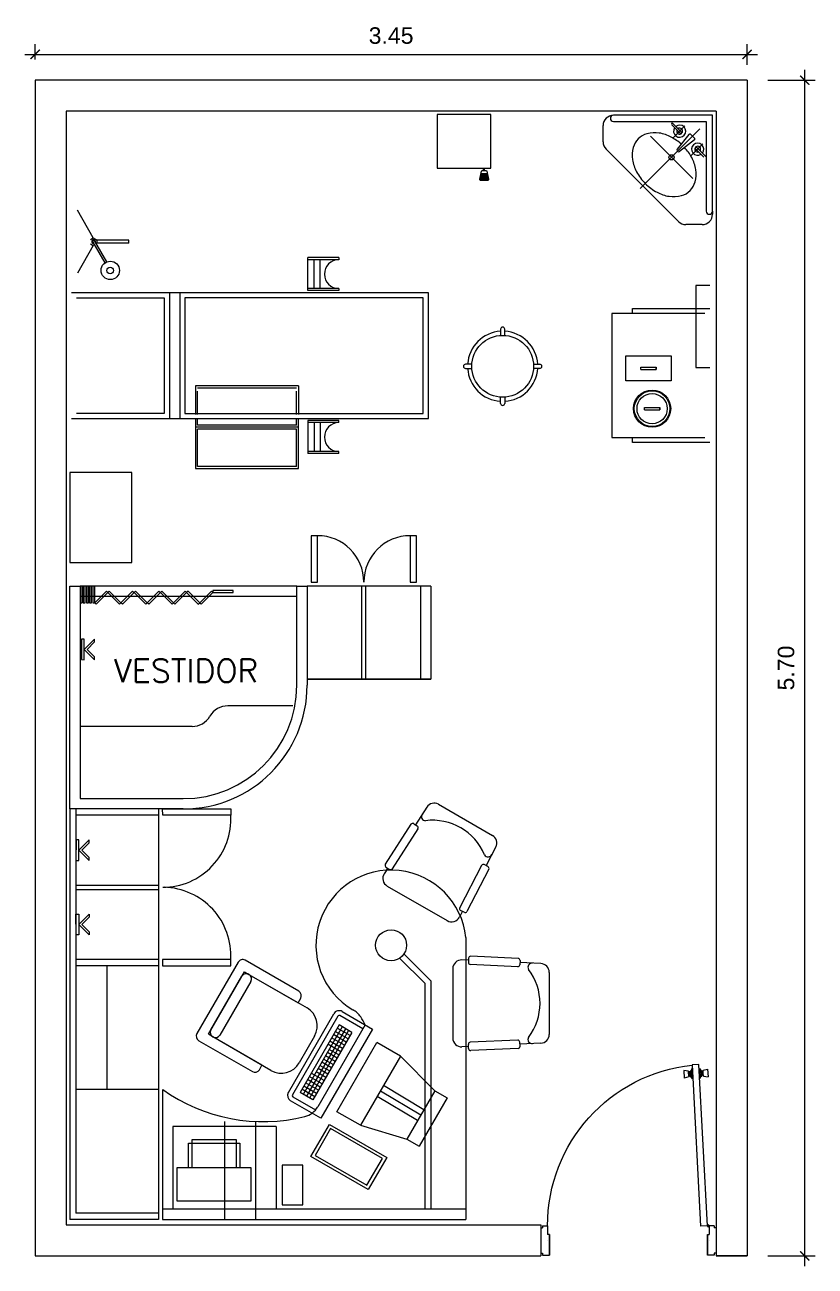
# Model space of a CAD drawing. Header units: metres. Extents: x 249 to 294.6, y -135.5 to -107.4.
# Drawn here: x 283.19 to 287.02, y -123.99 to -117.97 of the extents above; entities that cross this region are included whole.
import ezdxf
from ezdxf.enums import TextEntityAlignment as Align

# ---------------------------------------------------------------- set-up
doc = ezdxf.new("R2010")
doc.units = ezdxf.units.M
doc.header["$MEASUREMENT"] = 0
for name, color, linetype, lineweight in [('HATCH', 8, 'Continuous', 9), ('MUROS', 2, 'Continuous', 20), ('PUERTAS', 97, 'Continuous', 13), ('TEXT', 7, 'Continuous', 18)]:
    doc.layers.add(name, color=color, linetype=linetype, lineweight=lineweight)
doc.styles.add('TEXTOS', font='romans.shx')
doc.styles.add('UNO', font='arial.ttf')
doc.dimstyles.new('EN 50', dxfattribs={"dimtxt": 0.08, "dimasz": 0.045, "dimexe": 0.05, "dimexo": 0.1, "dimgap": 0.05, "dimtad": 1, "dimlfac": -1, "dimzin": 1, "dimdsep": 46, "dimtxsty": 'UNO', "dimblk": 'ARCHTICK', "dimcen": 0.5, "dimdle": 0.05, "dimclrd": 1, "dimclre": 1, "dimclrt": 7, "dimazin": 0, "dimtm": 1e-09, "dimtfac": 1, "dimtix": 1, "dimtmove": 0, "dimatfit": 0, "dimldrblk": 'ARCHTICK', "dimfxl": 1, "dimtolj": 2, "dimlwd": 13, "dimlwe": 13, "dimarcsym": 0})

# ---------------------------------------------------------------- blocks, each defined once
blk = doc.blocks.new('gkgk')
for p, q in [((-0.035, 0.0018), (0.0085, 0.8301)), ((0.0085, 0.8301), (0.0434, 0.8283)), ((-0.0366, 0.8059), (-0.0387, 0.7662)), ((-0.0146, 0.7697), (-0.0387, 0.7662)), ((-0.013, 0.7999), (-0.0366, 0.8059)), ((-0.0143, 0.7761), (-0.0146, 0.7697)), ((-0.0143, 0.7761), (-0.0134, 0.7935)), ((-0.0103, 0.7759), (-0.0143, 0.7761)), ((-0.0134, 0.7935), (-0.013, 0.7999)), ((-0.0094, 0.7933), (-0.0134, 0.7935)), ((-0.0103, 0.7759), (-0.0104, 0.7735)), ((-0.0065, 0.7733), (-0.0104, 0.7735)), ((-0.0103, 0.7759), (-0.0094, 0.7933)), ((-0.0094, 0.7933), (-0.0093, 0.7957)), ((-0.0053, 0.7955), (-0.0093, 0.7957)), ((-0.0065, 0.7733), (-0.0066, 0.7701)), ((-0.0027, 0.7699), (-0.0066, 0.7701)), ((-0.0065, 0.7733), (-0.0053, 0.7955)), ((-0.0053, 0.7955), (-0.0051, 0.7987)), ((-0.0012, 0.7985), (-0.0051, 0.7987)), ((-0.0027, 0.7699), (-0.0012, 0.7985)), ((0.0031, 0.7576), (-0.0027, 0.7699)), ((0.0058, 0.8101), (-0.0012, 0.7985)), ((0.0434, 0.8283), (0, 0)), ((0.0031, 0.7576), (0.0058, 0.8101)), ((0.0074, 0.81), (0.0058, 0.8101)), ((0.041, 0.7819), (0.041, 0.7819)), ((0.041, 0.7819), (0.041, 0.7819)), ((0.0412, 0.7556), (0.0439, 0.8081)), ((0.0412, 0.7556), (0.0482, 0.7672)), ((0.0424, 0.8081), (0.0439, 0.8081)), ((0.0439, 0.8081), (0.0497, 0.7958)), ((0.0482, 0.7672), (0.0497, 0.7958)), ((0.0482, 0.7672), (0.0521, 0.767)), ((0.0497, 0.7958), (0.0536, 0.7956)), ((0.0523, 0.7702), (0.0521, 0.767)), ((0.0523, 0.7702), (0.0535, 0.7924)), ((0.0523, 0.7702), (0.0563, 0.77)), ((0.0535, 0.7924), (0.0536, 0.7956)), ((0.0535, 0.7924), (0.0574, 0.7922)), ((0.0564, 0.7724), (0.0563, 0.77)), ((0.0564, 0.7724), (0.0573, 0.7898)), ((0.0564, 0.7724), (0.0604, 0.7721)), ((0.0573, 0.7898), (0.0574, 0.7922)), ((0.0573, 0.7898), (0.0613, 0.7896)), ((0.0604, 0.7721), (0.06, 0.7658)), ((0.06, 0.7658), (0.0836, 0.7598)), ((0.0604, 0.7721), (0.0613, 0.7896)), ((0.0613, 0.7896), (0.0616, 0.796)), ((0.0616, 0.796), (0.0857, 0.7995)), ((0.0857, 0.7995), (0.0836, 0.7598)), ((0.0047, 0.7575), (0.0031, 0.7576)), ((0.0396, 0.7557), (0.0412, 0.7556)), ((-0.07, 0.0018), (-0.045, 0.0018)), ((-0.07, 0.0018), (-0.07, -0.0082)), ((-0.045, 0.0018), (-0.045, -0.0432)), ((-0.035, 0.0018), (0, 0)), ((0.785, 0.0018), (0.785, -0.0432)), ((0.81, 0.0018), (0.785, 0.0018)), ((0.81, 0.0018), (0.81, -0.0082)), ((-0.08, -0.0082), (-0.08, -0.1382)), ((-0.08, -0.0082), (-0.07, -0.0082)), ((-0.035, -0.0432), (-0.045, -0.0432)), ((-0.035, -0.0432), (-0.035, -0.1482)), ((-0.035, -0.1482), (-0.035, -0.0432)), ((0.775, -0.0432), (0.775, -0.1482)), ((0.775, -0.1482), (0.775, -0.0432)), ((0.775, -0.0432), (0.785, -0.0432)), ((0.82, -0.0082), (0.81, -0.0082)), ((0.82, -0.0082), (0.82, -0.1382)), ((-0.045, -0.0732), (-0.045, -0.0732)), ((-0.045, -0.0732), (-0.045, -0.0732)), ((0.785, -0.0732), (0.785, -0.0732)), ((0.785, -0.0732), (0.785, -0.0732)), ((-0.08, -0.1382), (-0.07, -0.1382)), ((-0.07, -0.1382), (-0.07, -0.1482)), ((-0.07, -0.1482), (-0.035, -0.1482)), ((0.81, -0.1482), (0.775, -0.1482)), ((0.82, -0.1382), (0.81, -0.1382)), ((0.81, -0.1382), (0.81, -0.1482))]:
    blk.add_line(p, q)
at = {"ltscale": 0.25}
blk.add_circle((-0.04, 0.0018), 0.005, dxfattribs=at)
blk.add_arc((-0.045, 0.0018), 0.83, 360, 83.89303)
blk = doc.blocks.new('_ArchTick')
at = {"color": 0, "linetype": 'ByBlock', "const_width": 0.15}
blk.add_lwpolyline([(-0.5, -0.5), (0.5, 0.5)], dxfattribs=at)
blk = doc.blocks.new('*D23')
at = {"color": 1, "lineweight": 13, "transparency": 16777216}
for p, q in [((283.2398, -118.1417), (283.2398, -118.0666)), ((286.6898, -118.1667), (286.6898, -118.0666)), ((283.1898, -118.1166), (286.7398, -118.1166))]:
    blk.add_line(p, q, dxfattribs=at)
at = {"layer": 'Defpoints', "color": 0, "transparency": 16777216}
for p in [(286.6898, -118.1166), (283.2398, -118.2417), (286.6898, -118.2667)]:
    blk.add_point(p, dxfattribs=at)
at = {"color": 1, "lineweight": 13, "transparency": 16777216, "xscale": 0.045, "yscale": 0.045, "zscale": 0.045, "rotation": 180}
blk.add_blockref('_ArchTick', (283.2398, -118.1166), dxfattribs=at)
at = {"color": 1, "lineweight": 13, "transparency": 16777216, "xscale": 0.045, "yscale": 0.045, "zscale": 0.045}
blk.add_blockref('_ArchTick', (286.6898, -118.1166), dxfattribs=at)
at = {"color": 7, "transparency": 16777216, "insert": (284.9648, -118.0258), "char_height": 0.08, "attachment_point": 5, "style": 'UNO'}
blk.add_mtext('\\A2;3.45', dxfattribs=at)
blk = doc.blocks.new('*D24')
at = {"color": 1, "lineweight": 13, "transparency": 16777216}
for p, q in [((286.9699, -123.9917), (286.9699, -118.1917)), ((286.7898, -118.2417), (287.0199, -118.2417)), ((286.7898, -123.9417), (287.0199, -123.9417))]:
    blk.add_line(p, q, dxfattribs=at)
at = {"layer": 'Defpoints', "color": 0, "transparency": 16777216}
for p in [(286.6898, -118.2417), (286.9699, -118.2417), (286.6898, -123.9417)]:
    blk.add_point(p, dxfattribs=at)
at = {"color": 1, "lineweight": 13, "transparency": 16777216, "xscale": 0.045, "yscale": 0.045, "zscale": 0.045}
for p, rotation in [((286.9699, -118.2417), 90), ((286.9699, -123.9417), 270)]:
    blk.add_blockref('_ArchTick', p, dxfattribs=dict(at, rotation=rotation))
at = {"color": 7, "transparency": 16777216, "insert": (286.8791, -121.0917), "char_height": 0.08, "attachment_point": 5, "rotation": 90, "style": 'UNO'}
blk.add_mtext('\\A2;5.70', dxfattribs=at)

msp = doc.modelspace()

# ---------------------------------------------------------------- linework, layer by layer
for p, q in [((285.1577, -121.145), (284.5577, -121.145)), ((286.5398, -123.9417), (286.6898, -123.9417))]:
    msp.add_line(p, q)
at = {"layer": 'HATCH'}
for p, q in [((286.5223, -118.4117), (286.0423, -118.4117)), ((286.0423, -118.4417), (286.4923, -118.4417)), ((286.4923, -118.4417), (286.4923, -118.8767)), ((286.5223, -118.8767), (286.5223, -118.4117)), ((285.9923, -118.541), (285.9923, -118.4617)), ((286.4615, -118.478), (286.1726, -118.767)), ((286.3247, -118.4499), (286.3264, -118.4482)), ((286.3247, -118.4585), (286.3684, -118.5021)), ((286.3264, -118.4482), (286.3751, -118.4968)), ((286.3891, -118.4636), (286.3306, -118.5221)), ((286.324, -118.6155), (286.2216, -118.5132)), ((286.4082, -118.505), (286.3514, -118.5763)), ((286.4346, -118.5314), (286.3632, -118.5881)), ((286.435, -118.5224), (286.4172, -118.5046)), ((286.476, -118.5504), (286.4174, -118.6089)), ((286.3577, -118.927), (286.0069, -118.5763)), ((286.324, -118.6155), (286.4263, -118.7179)), ((286.355, -118.5877), (286.3518, -118.5845)), ((286.4811, -118.6148), (286.4374, -118.5711)), ((286.4913, -118.6131), (286.4427, -118.5644)), ((285.1879, -118.6688), (285.4163, -118.6688)), ((285.4132, -118.6788), (285.4132, -118.6688)), ((285.4182, -118.6788), (285.4182, -118.6688)), ((285.3952, -118.7243), (285.4363, -118.7243)), ((285.3957, -118.7193), (285.4358, -118.7193)), ((285.3967, -118.7143), (285.4348, -118.7143)), ((285.3976, -118.7093), (285.4339, -118.7093)), ((285.3986, -118.7043), (285.4329, -118.7043)), ((285.3995, -118.6993), (285.432, -118.6993)), ((285.4005, -118.6943), (285.431, -118.6943)), ((283.5216, -119.0055), (283.4448, -118.8725)), ((286.5223, -118.8767), (286.5223, -118.8917)), ((286.4723, -118.9417), (286.393, -118.9417)), ((283.5216, -119.0437), (283.4448, -119.1767)), ((283.5077, -119.0135), (283.5216, -119.0055)), ((283.5077, -119.0357), (283.5216, -119.0437)), ((283.5189, -119.0271), (283.5771, -119.128)), ((283.5216, -119.0055), (283.5408, -119.0166)), ((283.5267, -119.0407), (283.5216, -119.0437)), ((283.5278, -119.022), (283.586, -119.1229)), ((283.5408, -119.0326), (283.5356, -119.0355)), ((283.5408, -119.0326), (283.5408, -119.0166)), ((283.6944, -119.0166), (283.5408, -119.0166)), ((283.6944, -119.0326), (283.5408, -119.0326)), ((283.6944, -119.0326), (283.6944, -119.0166)), ((284.7115, -119.1019), (284.5615, -119.1019)), ((284.5615, -119.2619), (284.5615, -119.1019)), ((284.7115, -119.1019), (284.7115, -119.1119)), ((284.7115, -119.1119), (284.5615, -119.1119)), ((284.5915, -119.2519), (284.5915, -119.1119)), ((284.6215, -119.2519), (284.6215, -119.1119)), ((285.1453, -119.2719), (283.4153, -119.2719)), ((283.8903, -119.2719), (283.8903, -119.8807)), ((283.9403, -119.2719), (283.9403, -119.8807)), ((284.7115, -119.2519), (284.5615, -119.2519)), ((284.7115, -119.2619), (284.5615, -119.2619)), ((284.7115, -119.2519), (284.7115, -119.2619)), ((285.1453, -119.8819), (285.1453, -119.2719)), ((286.5098, -119.2363), (286.4411, -119.2363)), ((286.4411, -119.2363), (286.4411, -119.6346)), ((283.4403, -119.2969), (283.8653, -119.2969)), ((283.8653, -119.2969), (283.8653, -119.8569)), ((285.1203, -119.2969), (283.9653, -119.2969)), ((283.9653, -119.2969), (283.9653, -119.8569)), ((285.1203, -119.8569), (285.1203, -119.2969)), ((286.4848, -119.3733), (286.0348, -119.3733)), ((286.0348, -119.3733), (286.0348, -119.9733)), ((286.1348, -119.3733), (286.1348, -119.3483)), ((286.1348, -119.3483), (286.5098, -119.3483)), ((285.4955, -119.4488), (285.4955, -119.4791)), ((285.5155, -119.4791), (285.5155, -119.4488)), ((286.1023, -119.6987), (286.1023, -119.5787)), ((286.1023, -119.5787), (286.3223, -119.5787)), ((286.3223, -119.5787), (286.3223, -119.6987)), ((285.3558, -119.6188), (285.3255, -119.6188)), ((285.3255, -119.6388), (285.3558, -119.6388)), ((285.6552, -119.6188), (285.6855, -119.6188)), ((285.6855, -119.6388), (285.6552, -119.6388)), ((286.1749, -119.645), (286.1749, -119.6327)), ((286.1749, -119.6327), (286.2498, -119.6327)), ((286.1749, -119.645), (286.2498, -119.645)), ((286.2498, -119.645), (286.2498, -119.6327)), ((286.2498, -119.6327), (286.2498, -119.645)), ((286.2498, -119.645), (286.2498, -119.6327)), ((286.4411, -119.6346), (286.5098, -119.6346)), ((286.3223, -119.6987), (286.1023, -119.6987)), ((284.5164, -119.7243), (284.0164, -119.7243)), ((284.0164, -119.7243), (284.0164, -119.8633)), ((284.5064, -119.7343), (284.0264, -119.7343)), ((284.0264, -119.8632), (284.0264, -119.7502)), ((284.5064, -119.8632), (284.5064, -119.7502)), ((284.5164, -119.7243), (284.5164, -119.8633)), ((285.4955, -119.8088), (285.4955, -119.7784)), ((285.5155, -119.7784), (285.5155, -119.8088)), ((283.4153, -119.8819), (285.1453, -119.8819)), ((283.8653, -119.8569), (283.4403, -119.8569)), ((283.9653, -119.8569), (285.1203, -119.8569)), ((284.0164, -119.8839), (284.0164, -120.1243)), ((284.0264, -119.9143), (284.0264, -119.8839)), ((284.5064, -119.9143), (284.5064, -119.8819)), ((284.5164, -120.1243), (284.5164, -119.8819)), ((286.1922, -119.828), (286.2672, -119.828)), ((286.1922, -119.8403), (286.1922, -119.828)), ((286.1922, -119.8403), (286.2672, -119.8403)), ((286.2672, -119.8403), (286.2672, -119.828)), ((286.2672, -119.828), (286.2672, -119.8403)), ((286.2672, -119.8403), (286.2672, -119.828)), ((284.5164, -119.9243), (284.0164, -119.9243)), ((284.5064, -119.9143), (284.0264, -119.9143)), ((284.5064, -119.9343), (284.0264, -119.9343)), ((284.0264, -120.1143), (284.0264, -119.9343)), ((284.5064, -120.1143), (284.5064, -119.9343)), ((284.5615, -119.8919), (284.5615, -120.0519)), ((284.7115, -119.8919), (284.5615, -119.8919)), ((284.7115, -119.9019), (284.5615, -119.9019)), ((284.5915, -119.9019), (284.5915, -120.0419)), ((284.6215, -119.9019), (284.6215, -120.0419)), ((284.7115, -119.9019), (284.7115, -119.8919)), ((286.0348, -119.9733), (286.4848, -119.9733)), ((286.1348, -119.9983), (286.1348, -119.9733)), ((286.5098, -119.9983), (286.1348, -119.9983)), ((284.7115, -120.0419), (284.5615, -120.0419)), ((284.7115, -120.0519), (284.5615, -120.0519)), ((284.7115, -120.0519), (284.7115, -120.0419)), ((284.0164, -120.1243), (284.5164, -120.1243)), ((284.5064, -120.1143), (284.0264, -120.1143)), ((283.7077, -120.144), (283.4077, -120.144)), ((283.4077, -120.144), (283.4077, -120.5797)), ((283.7077, -120.5797), (283.7077, -120.144)), ((284.5777, -120.45), (284.5777, -120.675)), ((284.6077, -120.45), (284.5777, -120.45)), ((284.6077, -120.675), (284.6077, -120.45)), ((285.0877, -120.45), (285.0577, -120.45)), ((285.0577, -120.45), (285.0577, -120.675)), ((285.0877, -120.675), (285.0877, -120.45)), ((283.4077, -120.5797), (283.7077, -120.5797)), ((283.4077, -121.775), (283.4077, -120.695)), ((283.4077, -120.695), (283.4577, -120.695)), ((283.4577, -120.695), (283.4577, -121.725)), ((284.5077, -120.695), (283.4577, -120.695)), ((283.4677, -120.695), (283.4577, -120.695)), ((283.4577, -120.695), (283.4577, -120.775)), ((283.4677, -120.775), (283.4677, -120.695)), ((283.4829, -120.695), (283.4729, -120.695)), ((283.4729, -120.695), (283.4729, -120.775)), ((283.4829, -120.775), (283.4829, -120.695)), ((283.4981, -120.695), (283.4881, -120.695)), ((283.4881, -120.695), (283.4881, -120.775)), ((283.4981, -120.775), (283.4981, -120.695)), ((283.5133, -120.695), (283.5033, -120.695)), ((283.5033, -120.695), (283.5033, -120.775)), ((283.5133, -120.775), (283.5133, -120.695)), ((283.5185, -120.695), (283.5185, -120.775)), ((283.5285, -120.695), (283.5185, -120.695)), ((283.5285, -120.775), (283.5285, -120.695)), ((283.5285, -120.775), (283.585, -120.7184)), ((283.5921, -120.7255), (283.5355, -120.782)), ((283.585, -120.7184), (283.5921, -120.7255)), ((283.5992, -120.7184), (283.5921, -120.7255)), ((283.5921, -120.7255), (283.6487, -120.782)), ((283.6557, -120.775), (283.5992, -120.7184)), ((283.6557, -120.775), (283.7123, -120.7184)), ((283.7194, -120.7255), (283.6628, -120.782)), ((283.7123, -120.7184), (283.7194, -120.7255)), ((283.7264, -120.7184), (283.7194, -120.7255)), ((283.7194, -120.7255), (283.7759, -120.782)), ((283.783, -120.775), (283.7264, -120.7184)), ((283.783, -120.775), (283.8396, -120.7184)), ((283.8467, -120.7255), (283.7901, -120.782)), ((283.8396, -120.7184), (283.8467, -120.7255)), ((283.8537, -120.7184), (283.8467, -120.7255)), ((283.8467, -120.7255), (283.9032, -120.782)), ((283.9103, -120.775), (283.8537, -120.7184)), ((283.9103, -120.775), (283.9669, -120.7184)), ((283.9739, -120.7255), (283.9174, -120.782)), ((283.9669, -120.7184), (283.9739, -120.7255)), ((283.981, -120.7184), (283.9739, -120.7255)), ((283.9739, -120.7255), (284.0305, -120.782)), ((284.0376, -120.775), (283.981, -120.7184)), ((284.0376, -120.775), (284.0941, -120.7184)), ((284.1012, -120.7255), (284.0446, -120.782)), ((284.0941, -120.7184), (284.1012, -120.7255)), ((284.1996, -120.7155), (284.1012, -120.7155)), ((284.1012, -120.7155), (284.1012, -120.7255)), ((284.1012, -120.7255), (284.1996, -120.7255)), ((284.1996, -120.7255), (284.1996, -120.7155)), ((284.5077, -121.175), (284.5077, -120.695)), ((284.5077, -120.695), (284.5577, -120.695)), ((284.5577, -120.695), (284.5577, -121.175)), ((285.1577, -120.695), (284.5577, -120.695)), ((284.5777, -120.675), (284.6077, -120.675)), ((284.8228, -121.145), (284.8228, -120.695)), ((284.8428, -121.145), (284.8428, -120.695)), ((285.0577, -120.675), (285.0877, -120.675)), ((285.1077, -120.695), (285.1077, -121.145)), ((285.1577, -120.695), (285.1577, -121.145)), ((284.5077, -120.745), (283.4577, -120.745)), ((283.4577, -120.775), (283.4677, -120.775)), ((283.4729, -120.775), (283.4829, -120.775)), ((283.4881, -120.775), (283.4981, -120.775)), ((283.5033, -120.775), (283.5133, -120.775)), ((283.5185, -120.775), (283.5285, -120.775)), ((283.5355, -120.782), (283.5285, -120.775)), ((283.6487, -120.782), (283.6557, -120.775)), ((283.6628, -120.782), (283.6557, -120.775)), ((283.7759, -120.782), (283.783, -120.775)), ((283.7901, -120.782), (283.783, -120.775)), ((283.9032, -120.782), (283.9103, -120.775)), ((283.9174, -120.782), (283.9103, -120.775)), ((284.0305, -120.782), (284.0376, -120.775)), ((284.0446, -120.782), (284.0376, -120.775)), ((283.4643, -120.9511), (283.4642, -121.0511)), ((283.4779, -120.9512), (283.4643, -120.9511)), ((283.4778, -121.0512), (283.4779, -120.9512)), ((283.5279, -120.9512), (283.4779, -121.0012)), ((283.492, -121.0012), (283.5279, -120.9654)), ((283.5279, -120.9654), (283.5279, -120.9512)), ((283.4779, -121.0012), (283.5278, -121.0512)), ((283.5278, -121.0371), (283.492, -121.0012)), ((283.4642, -121.0511), (283.4778, -121.0512)), ((283.5278, -121.0512), (283.5278, -121.0371)), ((284.489, -121.275), (284.1732, -121.275)), ((284, -121.375), (283.4577, -121.375)), ((283.4577, -121.725), (283.9577, -121.725)), ((285.1946, -121.7523), (285.4555, -121.9029)), ((283.4077, -121.775), (283.4077, -123.765)), ((283.9577, -121.775), (283.4077, -121.775)), ((283.4377, -121.775), (283.4377, -123.735)), ((283.8377, -121.805), (283.4377, -121.805)), ((283.8377, -121.775), (283.8377, -123.765)), ((283.8577, -121.775), (284.1877, -121.775)), ((283.8585, -121.805), (283.8577, -121.775)), ((284.1877, -121.805), (283.8585, -121.805)), ((284.1877, -121.775), (284.1877, -121.805)), ((285.1375, -121.7662), (285.0829, -121.8517)), ((285.0606, -121.8493), (284.9367, -122.0431)), ((285.0943, -121.8709), (284.9704, -122.0646)), ((285.0744, -121.8463), (285.0913, -121.8571)), ((283.4378, -121.925), (283.4377, -122.025)), ((283.4514, -121.925), (283.4378, -121.925)), ((283.5014, -121.925), (283.4513, -121.975)), ((283.4513, -122.025), (283.4514, -121.925)), ((283.5013, -121.9392), (283.5014, -121.925)), ((283.4513, -121.975), (283.5013, -122.025)), ((283.4655, -121.975), (283.5013, -121.9392)), ((283.5013, -122.0109), (283.4655, -121.975)), ((285.472, -121.9593), (285.4253, -122.0494)), ((283.4377, -122.025), (283.4513, -122.025)), ((283.5013, -122.025), (283.5013, -122.0109)), ((285.4029, -122.049), (285.2971, -122.2532)), ((285.4342, -122.054), (285.4164, -122.0448)), ((284.9482, -122.0623), (284.9312, -122.0888)), ((284.9397, -122.0569), (284.9566, -122.0677)), ((285.4384, -122.0675), (285.3326, -122.2717)), ((283.4377, -122.145), (283.8377, -122.145)), ((283.4377, -122.165), (283.8377, -122.165)), ((284.9458, -122.1485), (285.2368, -122.3165)), ((283.4377, -122.285), (283.4513, -122.2849)), ((283.4378, -122.385), (283.4377, -122.285)), ((283.4513, -122.3349), (283.5013, -122.2849)), ((283.4513, -122.2849), (283.4514, -122.3849)), ((283.5013, -122.2849), (283.5013, -122.299)), ((285.3102, -122.2713), (285.2958, -122.2992)), ((285.3191, -122.2759), (285.3014, -122.2667)), ((283.5014, -122.3849), (283.4513, -122.3349)), ((283.5013, -122.299), (283.4655, -122.3349)), ((283.4655, -122.3349), (283.5013, -122.3707)), ((283.4514, -122.3849), (283.4378, -122.385)), ((283.5013, -122.3707), (283.5014, -122.3849)), ((283.8377, -122.505), (283.4377, -122.505)), ((284.1877, -122.505), (283.8577, -122.505)), ((283.8577, -122.505), (283.8577, -122.535)), ((284.2235, -122.5179), (284.0235, -122.8643)), ((284.1877, -122.535), (284.1877, -122.505)), ((284.5174, -122.6587), (284.2576, -122.5087)), ((285.0061, -122.4983), (285.1277, -122.62)), ((285.0273, -122.4771), (285.1577, -122.6076)), ((285.3395, -122.5087), (285.3081, -122.5072)), ((285.34, -122.4987), (285.3391, -122.5187)), ((285.5784, -122.5396), (285.3486, -122.5291)), ((285.5802, -122.4996), (285.3504, -122.4892)), ((285.5897, -122.51), (285.5888, -122.53)), ((285.6906, -122.5246), (285.5893, -122.52)), ((283.8377, -122.535), (283.4377, -122.535)), ((283.5877, -122.535), (283.5877, -123.135)), ((283.8577, -122.535), (284.1877, -122.535)), ((284.0793, -122.8676), (284.2543, -122.5645)), ((284.0918, -122.846), (284.2418, -122.5862)), ((284.0918, -122.846), (284.2418, -122.5862)), ((284.2543, -122.5645), (284.2759, -122.577)), ((284.2759, -122.577), (284.5141, -122.7145)), ((284.2759, -122.577), (284.5574, -122.7395)), ((285.2637, -122.5497), (285.2637, -122.8858)), ((285.7312, -122.5671), (285.7312, -122.8684)), ((284.2851, -122.6112), (284.1351, -122.871)), ((285.1277, -122.62), (285.1277, -123.715)), ((285.1577, -122.6076), (285.1577, -123.715)), ((284.5141, -122.7145), (284.5266, -122.6929)), ((284.4668, -123.1489), (284.6868, -122.7679)), ((284.7277, -122.7569), (284.875, -122.8419)), ((284.7066, -122.7793), (284.4866, -123.1604)), ((284.7123, -122.8224), (284.5233, -123.1497)), ((284.7279, -122.8314), (284.5389, -123.1587)), ((284.8391, -122.8212), (284.6095, -123.2188)), ((284.7747, -122.8584), (284.7123, -122.8224)), ((284.8276, -122.841), (284.7163, -122.7767)), ((284.1009, -122.8801), (284.0793, -122.8676)), ((284.3391, -123.0176), (284.1009, -122.8801)), ((284.3824, -123.0426), (284.1009, -122.8801)), ((284.594, -122.8761), (284.519, -123.006)), ((284.7435, -122.8404), (284.5545, -123.1677)), ((284.7591, -122.8494), (284.5701, -123.1767)), ((284.7747, -122.8584), (284.5857, -123.1857)), ((284.875, -122.8419), (284.625, -123.2749)), ((284.7387, -122.9207), (284.6763, -122.8847)), ((284.7477, -122.9051), (284.6853, -122.8691)), ((284.7567, -122.8895), (284.6943, -122.8535)), ((284.7657, -122.874), (284.7033, -122.838)), ((284.0326, -122.8984), (284.2924, -123.0484)), ((284.7027, -122.9831), (284.6559, -122.9561)), ((284.7207, -122.9519), (284.6583, -122.9159)), ((284.7117, -122.9675), (284.6649, -122.9405)), ((284.7297, -122.9363), (284.6673, -122.9003)), ((284.7018, -123.2427), (284.8955, -122.9071)), ((285.0099, -122.9731), (284.8955, -122.9071)), ((285.3395, -122.9268), (285.3081, -122.9282)), ((285.34, -122.9368), (285.3391, -122.9168)), ((285.5784, -122.8959), (285.3486, -122.9063)), ((285.5802, -122.9359), (285.3504, -122.9463)), ((285.5897, -122.9254), (285.5888, -122.9054)), ((285.6906, -122.9108), (285.5893, -122.9154)), ((284.6757, -123.0298), (284.6289, -123.0028)), ((284.6847, -123.0143), (284.6379, -122.9873)), ((284.6937, -122.9987), (284.6469, -122.9717)), ((285.0099, -122.9731), (284.8161, -123.3087)), ((285.0099, -122.9731), (285.1763, -123.1408)), ((284.3266, -123.0393), (284.3391, -123.0176)), ((284.6307, -123.1078), (284.5683, -123.0718)), ((284.6397, -123.0922), (284.5773, -123.0562)), ((284.6487, -123.0766), (284.6019, -123.0496)), ((284.6577, -123.061), (284.6109, -123.034)), ((284.6667, -123.0454), (284.6199, -123.0184)), ((283.8377, -123.135), (283.4377, -123.135)), ((283.8577, -123.135), (283.8577, -123.765)), ((284.5947, -123.1701), (284.5323, -123.1341)), ((284.6037, -123.1545), (284.5413, -123.1185)), ((284.6127, -123.139), (284.5503, -123.103)), ((284.6217, -123.1234), (284.5593, -123.0874)), ((284.928, -123.1149), (285.1234, -123.2323)), ((284.625, -123.2749), (284.4777, -123.1899)), ((284.4892, -123.17), (284.5991, -123.2335)), ((284.5857, -123.1857), (284.5233, -123.1497)), ((284.898, -123.1668), (285.0934, -123.2842)), ((284.913, -123.1409), (285.1084, -123.2582)), ((285.1763, -123.1408), (285.0406, -123.3757)), ((285.2366, -123.1756), (285.101, -123.4105)), ((285.1763, -123.1408), (285.2366, -123.1756)), ((284.8161, -123.3087), (284.7018, -123.2427)), ((284.4077, -123.315), (283.9077, -123.315)), ((283.9077, -123.315), (283.9077, -123.715)), ((284.1577, -123.2901), (284.1577, -123.765)), ((284.3077, -123.2901), (284.3077, -123.765)), ((284.4077, -123.315), (284.4077, -123.715)), ((284.5762, -123.4601), (284.6662, -123.3042)), ((284.6662, -123.3042), (284.9434, -123.4642)), ((284.8161, -123.3087), (285.0406, -123.3757)), ((283.8577, -123.3771), (283.8577, -123.765)), ((284.6717, -123.3247), (284.5967, -123.4546)), ((284.9229, -123.4697), (284.6717, -123.3247)), ((285.0406, -123.3757), (285.101, -123.4105)), ((283.983, -123.3954), (284.231, -123.3954)), ((283.983, -123.5154), (283.983, -123.3954)), ((284.215, -123.3794), (283.999, -123.3794)), ((283.999, -123.3794), (283.999, -123.5154)), ((284.215, -123.5154), (284.215, -123.3794)), ((284.231, -123.3954), (284.231, -123.5154)), ((284.8534, -123.6201), (284.5762, -123.4601)), ((284.5967, -123.4546), (284.8479, -123.5996)), ((284.8479, -123.5996), (284.9229, -123.4697)), ((284.9434, -123.4642), (284.8534, -123.6201)), ((284.287, -123.5154), (283.927, -123.5154)), ((283.927, -123.5154), (283.927, -123.6754)), ((284.287, -123.6754), (284.287, -123.5154)), ((284.4373, -123.5024), (284.4373, -123.6936)), ((284.5373, -123.5024), (284.4373, -123.5024)), ((284.5373, -123.6936), (284.5373, -123.5024)), ((283.927, -123.6754), (284.287, -123.6754)), ((283.8377, -123.735), (283.4377, -123.735)), ((285.327, -123.715), (283.8577, -123.715)), ((284.4373, -123.6936), (284.5373, -123.6936)), ((283.8377, -123.765), (283.4077, -123.765)), ((283.8577, -123.765), (285.327, -123.765))]:
    msp.add_line(p, q, dxfattribs=at)
msp.add_lwpolyline([(285.1879, -118.4088), (285.1879, -118.6688), (285.4479, -118.6688), (285.4479, -118.4088)], close=True, dxfattribs=at)
msp.add_lwpolyline([(285.4288, -118.6826), (285.4363, -118.7219, -0.487928), (285.4314, -118.7281), (285.4001, -118.7281, -0.487928), (285.3952, -118.7219), (285.4027, -118.6826, -0.344151), (285.4076, -118.6788), (285.4239, -118.6788, -0.344151)], format="xyb", close=True, dxfattribs=at)
for centre, radius in [((286.324, -118.6155), 0.0127), ((283.6038, -119.164), 0.0448), ((283.6038, -119.164), 0.016), ((285.5055, -119.6288), 0.15), ((286.2297, -119.8342), 0.09), ((286.2297, -119.8342), 0.0863), ((286.2297, -119.8342), 0.0732), ((284.9647, -122.4358), 0.075)]:
    msp.add_circle(centre, radius, dxfattribs=at)
for centre, radius, start, end in [((286.0423, -118.4617), 0.05, 90, 180), ((286.0423, -118.4267), 0.015, 90, 270), ((286.2301, -118.5933), 0.0954, 105.34837, 134.98224), ((286.2422, -118.637), 0.1408, 81.04229, 105.34837), ((286.2353, -118.6803), 0.1846, 61.76595, 81.04229), ((286.329, -118.4542), 0.00608, 135.01776, 225.01776), ((286.3632, -118.4888), 0.0295, 146.23833, 129.74552), ((286.3632, -118.4888), 0.0143, 158.66645, 124.09874), ((286.0423, -118.541), 0.05, 180, 225), ((286.2301, -118.5933), 0.0954, 134.98224, 164.61612), ((286.2077, -118.7317), 0.2429, 47.61491, 61.76595), ((286.4129, -118.5089), 0.00608, 44.98224, 140.15049), ((286.4129, -118.5089), 0.00608, 44.98224, 140.15049), ((286.4507, -118.5763), 0.0295, 320.25448, 303.76167), ((286.4307, -118.5267), 0.00608, 309.81399, 44.98224), ((286.4507, -118.5763), 0.0143, 325.90126, 291.33355), ((286.2739, -118.6053), 0.1408, 164.61612, 188.92219), ((286.3561, -118.5802), 0.00608, 140.15049, 224.98224), ((286.3593, -118.5834), 0.00608, 224.98224, 309.81399), ((286.2077, -118.7317), 0.2429, 28.19854, 42.34958), ((286.2592, -118.7041), 0.1846, 8.92219, 28.19854), ((286.3172, -118.5985), 0.1846, 188.92219, 208.19854), ((286.3024, -118.6973), 0.1408, 344.61612, 8.92219), ((286.3686, -118.571), 0.2429, 208.19854, 224.98224), ((286.3686, -118.571), 0.2429, 224.98224, 241.76595), ((286.3462, -118.7094), 0.0954, 314.98224, 344.61612), ((286.341, -118.6224), 0.1846, 241.76595, 261.04229), ((286.3342, -118.6656), 0.1408, 261.04229, 285.34837), ((286.3462, -118.7094), 0.0954, 285.34837, 314.98224), ((286.4723, -118.8917), 0.05, 270, 360), ((286.5073, -118.8767), 0.015, 180, 360), ((286.393, -118.8917), 0.05, 225, 270), ((283.5233, -119.0246), 0.0096, 332.23095, 267.76905), ((283.5233, -119.0246), 0.00512, 30, 210), ((284.7117, -119.1819), 0.07, 90.16117, 269.83883), ((285.5055, -119.6288), 0.17, 93.37229, 176.62771), ((285.5055, -119.4488), 0.01, 0, 180), ((285.5055, -119.6288), 0.17, 3.37229, 86.62771), ((285.3255, -119.6288), 0.01, 90, 270), ((285.5055, -119.6288), 0.17, 183.37229, 266.62771), ((285.5055, -119.6288), 0.17, 273.37229, 356.62771), ((285.6855, -119.6288), 0.01, 270, 90), ((285.5055, -119.8088), 0.01, 180, 0), ((284.7117, -119.9719), 0.07, 90.16117, 269.83883), ((284.6077, -120.675), 0.225, 360, 90), ((285.0577, -120.675), 0.225, 90, 180), ((283.9577, -121.175), 0.55, 270, 0), ((283.9577, -121.175), 0.6, 270, 0), ((284, -121.275), 0.1, 270, 330), ((284.1732, -121.375), 0.1, 90, 150), ((285.1733, -121.7891), 0.0425, 60, 147.39744), ((283.8574, -121.824), 0.3309, 270.06902, 3.30035), ((285.1319, -121.812), 0.02, 144.1265, 269.89033), ((285.069, -121.8547), 0.01, 57.39744, 147.39744), ((285.0859, -121.8655), 0.01, 327.39744, 57.39744), ((285.1666, -122.102), 0.2722, 22.78184, 97.32499), ((285.4342, -121.9397), 0.0425, 332.60256, 60), ((284.9451, -122.0485), 0.01, 147.39744, 237.39744), ((285.4118, -122.0536), 0.01, 62.60256, 152.60256), ((285.4351, -121.9871), 0.02, 210.10967, 335.8735), ((284.9647, -122.4358), 0.3642, 5.92938, 239.29245), ((284.967, -122.1117), 0.0425, 147.39744, 240), ((284.962, -122.0592), 0.01, 237.39744, 327.39744), ((285.4296, -122.0629), 0.01, 332.60256, 62.60256), ((283.8571, -122.486), 0.3312, 356.7213, 88.71359), ((285.306, -122.2578), 0.01, 152.60256, 242.60256), ((285.3237, -122.2671), 0.01, 242.60256, 332.60256), ((285.258, -122.2797), 0.0425, 240, 332.60256), ((7021.1733, -123.0815), 6735.8463, 179.99418681, 180.00581319), ((284.2451, -122.5304), 0.025, 60, 150), ((285.3062, -122.5497), 0.0425, 87.39744, 180), ((285.3491, -122.5191), 0.01, 177.39744, 267.39744), ((285.35, -122.4991), 0.01, 87.39744, 177.39744), ((285.5788, -122.5296), 0.01, 267.39744, 357.39744), ((285.5798, -122.5096), 0.01, 357.39744, 87.39744), ((285.6482, -122.5427), 0.02, 84.1265, 209.89033), ((285.6887, -122.5671), 0.0425, 0, 87.39744), ((284.2634, -122.5987), 0.025, 60, 150), ((284.2634, -122.5987), 0.025, 60, 150), ((284.2634, -122.5987), 0.025, 330, 60), ((285.4143, -122.7177), 0.2722, 322.78184, 37.32499), ((284.5049, -122.6804), 0.025, 330, 60), ((284.5074, -122.8261), 0.1, 330, 60), ((284.7127, -122.7829), 0.03, 60, 150), ((284.7346, -122.8387), 0.1, 34.06183, 63.79358), ((284.7127, -122.7829), 0.00708, 60, 150), ((284.5944, -122.9334), 0.2692, 24.64516, 34.06183), ((284.0451, -122.8768), 0.025, 150, 240), ((284.1134, -122.8585), 0.025, 150, 240), ((284.1134, -122.8585), 0.025, 150, 240), ((284.1134, -122.8585), 0.025, 240, 330), ((285.3062, -122.8858), 0.0425, 180, 272.60256), ((285.5788, -122.9059), 0.01, 2.60256, 92.60256), ((285.6482, -122.8928), 0.02, 150.10967, 275.8735), ((285.6887, -122.8684), 0.0425, 272.60256, 0), ((285.3491, -122.9163), 0.01, 92.60256, 182.60256), ((285.35, -122.9363), 0.01, 182.60256, 272.60256), ((285.5798, -122.9259), 0.01, 272.60256, 2.60256), ((284.4324, -122.956), 0.1, 240, 330), ((284.3049, -123.0268), 0.025, 240, 330), ((284.3441, -122.4544), 0.8365, 234.45135, 284.05062), ((284.4927, -123.1639), 0.03, 150, 240), ((284.4927, -123.1639), 0.00708, 150, 240), ((284.5229, -123.1688), 0.1, 284.05062, 330)]:
    msp.add_arc(centre, radius, start, end, dxfattribs=at)
at = {"layer": 'MUROS'}
for p, q in [((283.2398, -118.2417), (283.2398, -123.9417)), ((286.6898, -118.2417), (283.2398, -118.2417)), ((286.6898, -118.2417), (286.6898, -123.9417)), ((283.3898, -118.3917), (283.3898, -123.7917)), ((286.5398, -118.3917), (283.3898, -118.3917)), ((286.5398, -118.3917), (286.5398, -123.9417)), ((283.3898, -123.7917), (285.6898, -123.7917)), ((285.3398, -123.7917), (285.6898, -123.7917)), ((285.3398, -123.7917), (285.6898, -123.7917)), ((285.6898, -123.7917), (285.6898, -123.9417)), ((283.2398, -123.9417), (285.6898, -123.9417))]:
    msp.add_line(p, q, dxfattribs=at)

# ---------------------------------------------------------------- block references
at = {"layer": 'PUERTAS', "xscale": -0.9444444444445139, "yscale": 0.9444444444445708, "zscale": 0.9444444444445371}
msp.add_blockref('gkgk', (286.4643, -123.7976), dxfattribs=at)

# ---------------------------------------------------------------- texts
at = {"layer": 'TEXT', "style": 'TEXTOS'}
msp.add_text('VESTIDOR', height=0.1125, dxfattribs=at).set_placement((283.9716, -121.1607), align=Align.CENTER)

# ---------------------------------------------------------------- dimensions: what is measured, and where the dimension line sits
dim = msp.add_linear_dim(base=(286.6898, -118.1166), p1=(283.2398, -118.2417), p2=(286.6898, -118.2667), dimstyle='EN 50')
dim.commit()
dim.dimension.update_dxf_attribs({"geometry": '*D23', "text_midpoint": (284.9648, -118.0258)})
dim = msp.add_linear_dim(base=(286.9699, -118.2417), p1=(286.6898, -123.9417), p2=(286.6898, -118.2417), angle=90, dimstyle='EN 50')
dim.commit()
dim.dimension.update_dxf_attribs({"geometry": '*D24', "text_midpoint": (286.8791, -121.0917)})

doc.saveas('drawing.dxf')
